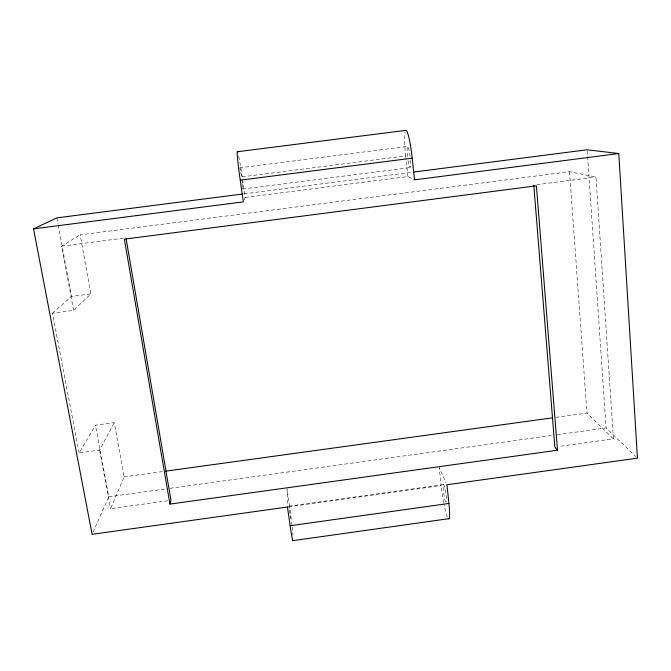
<?xml version="1.0" encoding="UTF-8"?>
<svg xmlns="http://www.w3.org/2000/svg" width="671" height="671" viewBox="0 0 671 671"><rect width="100%" height="100%" fill="white"/><g stroke="black" fill="none" stroke-linecap="round" stroke-linejoin="round"><path stroke-width="0.5" stroke-dasharray="3.35 2.52" d="M443.598 484.563L288.58 506.211L288.631 508.14M244.068 200.101L245.133 197.467L242.156 176.834A26.89 1.191 81.9 0 0 238.591 155.655M167.926 500.734L110.547 508.702L124.11 476.88L114.255 422.638L95.441 425.196L79.136 452.9L99.635 450.09L114.255 422.638M92.933 532.43L108.761 496.783L95.441 425.196M79.136 452.9L52.447 313.223L73.625 310.438L90.87 293.873L80.151 234.858L569.52 171.684L595.982 177.027L613.411 438.868L558.943 446.433M52.447 313.223L71.478 296.423L90.87 293.873M73.625 310.438L61.665 246.182L80.151 234.858M291.977 525.192A24.894 1.023 82.8 0 0 289.629 506.706L441.141 485.544L439.211 467.628L446.081 482.843M124.11 476.88L162.508 471.587M555.831 417.379L586.966 413.084L613.411 438.868M108.761 496.783L165.871 488.882M170.023 488.303L553.147 435.269M557.299 434.691L606.098 427.939L635.957 456.699M245.133 197.467L407.867 176.548L414.527 179.836M61.665 246.182L125.963 237.861M536.909 184.676L595.982 177.027M239.681 167.809L407.716 146.387M242.156 176.834L405.645 155.94A26.731 3.145 83.5 0 1 405.074 131.793M242.743 189.054L409.981 167.616M244.026 193.835L412.472 172.204M288.58 506.211L289.142 508.199M56.859 217.865L58 223.988M58.192 225.003L71.478 296.423M99.635 450.09L110.547 508.702M289.444 510.01L290.115 514.691M289.629 506.706L287.054 488.782L287.431 507.024M290.224 515.546L290.728 519.715M405.645 155.94L407.867 176.548M569.52 171.684L586.966 413.084M587.226 150.824L606.098 427.939M292.187 527.121A24.894 1.023 82.8 0 1 292.556 530.727M292.732 532.699A24.894 1.023 82.8 0 1 292.95 535.324M447.364 516.938A24.76 2.701 81.3 0 1 443.934 503.871M443.749 502.898A24.76 2.701 81.3 0 1 441.141 485.544M445.477 502.126A9.897 1.082 81.3 0 1 443.154 487.758A9.897 1.082 81.3 0 1 444.739 487.607A9.897 1.082 81.3 0 1 446.794 501.992M410.426 160.235A10.686 1.258 83.5 0 1 410.048 167.624A10.686 1.258 83.5 0 1 408.01 160.201M407.549 156.586A10.686 1.258 83.5 0 1 407.666 146.387A10.686 1.258 83.5 0 1 410.073 156.544M242.6 188.895A10.753 0.478 81.9 0 1 242.357 188.023M239.841 168.027A10.753 0.478 81.9 0 1 240.411 170.518M240.788 172.615A10.753 0.478 81.9 0 1 241.468 176.884M241.979 180.541A10.753 0.478 81.9 0 1 242.306 183.141M242.399 183.946A10.753 0.478 81.9 0 1 242.785 188.501"/><path stroke-width="1.01" d="M169.939 504.097L124.37 239.153L536.406 185.817L557.492 450.233L169.939 504.097L170.996 500.306L126.14 238.893M293.118 540.49A24.894 1.023 82.8 0 1 290.14 525.737L287.431 507.024L92.103 534.309L33.55 228.861L56.859 217.865L242.986 193.969M290.14 525.737L448.924 503.443L446.936 484.747L637.45 458.134L618.788 153.55L587.159 149.776L413.512 172.07M292.875 540.658L449.025 518.658M165.62 471.159L552.719 417.807M33.55 228.861L243.355 201.862L240.226 180.172A26.89 1.191 81.9 0 1 237.769 152.392M618.788 153.55L414.527 179.836L412.22 158.171A26.731 3.145 83.5 0 0 405.997 130.342L237.366 151.738M240.226 180.172L412.22 158.171M557.492 450.233L554.833 447.003L533.797 185.079M448.924 503.443A24.76 2.701 81.3 0 1 448.303 518.624"/></g></svg>
